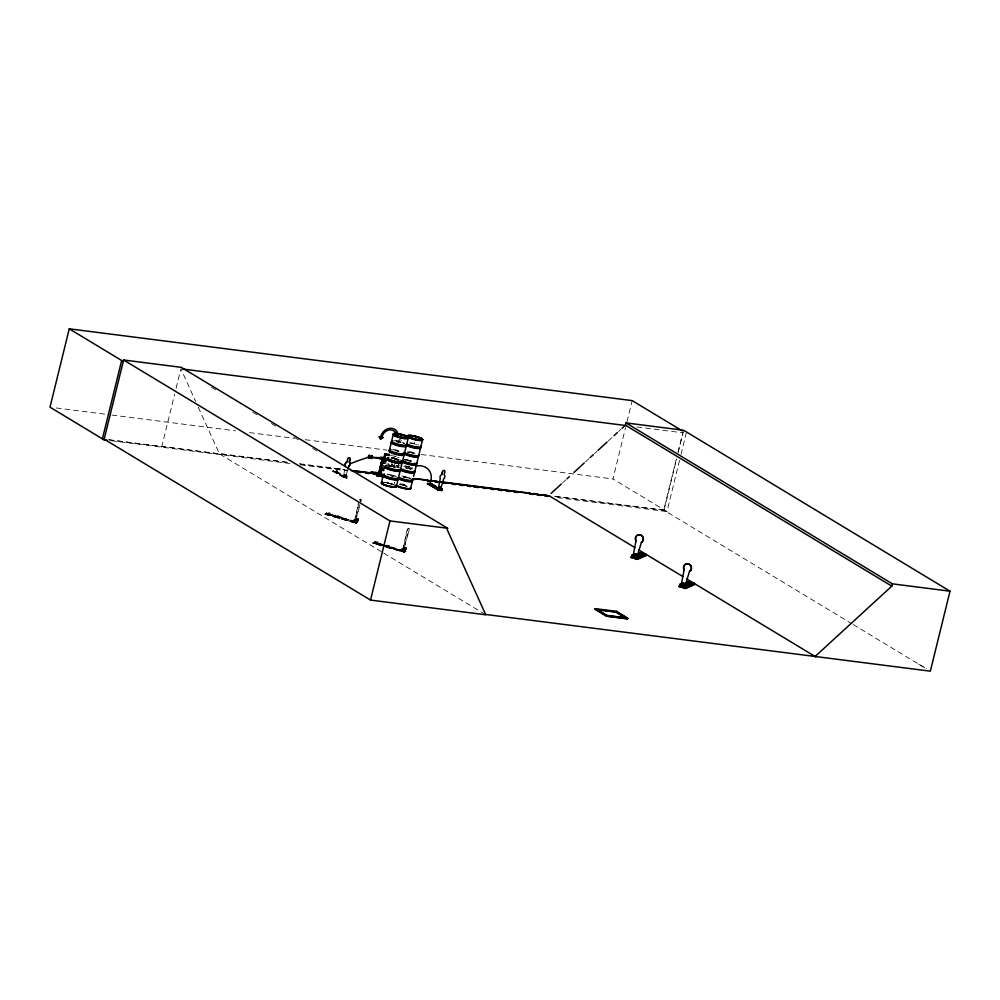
<?xml version="1.0" encoding="UTF-8"?>
<svg xmlns="http://www.w3.org/2000/svg" width="1000" height="1000" viewBox="0 0 1000 1000"><rect width="100%" height="100%" fill="white"/><g stroke="black" fill="none" stroke-linecap="round" stroke-linejoin="round"><path stroke-width="0.75" stroke-dasharray="5 3.75" d="M343.2 477.537L347.137 478L335.363 471.575L346.675 477.962L345.913 477.85L346.938 477.65L347.275 476.3L344.925 474.787L345.8 475.625M344.725 477.1C345.575 473.537 345.438 475.625 345.387 475.037M356.2 519.312L356.238 518.462L356.463 519.225M357.675 519.938L357.175 518.862L358.175 518.65L357.337 522.075M358.175 518.65L356.538 522.225L357.663 518.875L357.2 519.738L356.688 519.2L357.612 518.962L356.812 522.312M357.4 519.625L357.863 518.962M403.963 548.288L404.125 547.7M405.838 548.212L405.125 548.638M404.913 551.375L405.6 547.913L405.863 548.9M405.712 548.112L404.462 551.575L405.887 550.938L402.738 550.013L401.3 550.638L401.7 549.012L404.862 549.938L401.575 549.062L401.075 551.112L403.875 549.837L407.825 534.625A4.112 0.963 -73.5 0 0 409.188 529.087A4.112 0.963 -73.5 0 0 407.587 529.788A4.112 0.963 -73.5 0 0 406.225 535.325L402.75 550.337L403.263 548.312L406.425 549.25L405.9 551.737L374.237 542.812L405.85 551.538M342.962 476.075L346.325 476.475M357 519.6L356.887 519.1M404.6 548.538L404.363 547.725M404.062 548.188L404.675 548.325M356.763 519.075L356.188 519.062M404.425 548.263C406.2 547.762 404.113 549.062 406.275 547.712L405.438 551.138M405.012 547.938L405.425 548.538M355.737 520.725L359.725 505.562A4.112 0.963 -73.5 0 0 360.1 504.675M403.888 549.712L402.163 550.662L404.087 549.987M357.488 519.012L357.125 519.663L357.95 518.975M405.525 548.375L405.525 548.112M356.25 518.763L356.788 518.825M405.675 548.95L405.688 548.688M347.275 476.3L345.337 474.725M356.112 518.562L358.575 519.763L355.938 518.688M405.975 548.075L406.087 548.525M406.662 548.837L403.975 547.775M343.55 476.05L345.462 465.863M356.637 519.4L356.613 518.675M354.4 521.2L357.875 506.2A4.112 0.963 -73.5 0 1 358.225 503.575M358.462 503.638A4.112 0.963 -73.5 0 0 358.125 506.262L354.637 520.95L357.788 521.875L358.325 520.188L357.788 522.675L326.138 513.75L357.775 522.438M402.512 550.262L405.988 535.262A4.112 0.963 -73.5 0 1 407.337 529.725A4.112 0.963 -73.5 0 1 408.938 529.012A4.112 0.963 -73.5 0 1 407.587 534.55L403.638 549.763M161.637 447.15L174.638 394.2M176.1 388.225L180.875 368.8L195.65 401.4M343.8 477.612L332.562 471.225L337.537 471.75M334.762 471.737L338.25 472.175L334.762 471.737A66.4 22.887 -13 0 1 342.587 467.337M325.15 514.175L356.463 523.3L324.787 514.312L326.825 512.638C336.188 512.475 322.55 517.087 329.988 513.562M335.675 471.438L336.475 471.112M326.375 513.175L326.825 512.638M338.175 473.263L339.95 473.688L338.338 473.162M339.325 472.812L335.763 472.65L339.325 472.812L338.25 472.175M340.275 473.375L336.712 473.212L341.337 474.012M332.1 514.188L330.3 515.35L332.1 514.188C341.463 514.038 327.812 518.65 335.25 515.125M345.875 477.025L342.375 476.587L342.713 475.225L342.713 476.35L346.737 477.35L347 476.262M342.987 475.262L344.05 475.887L343.787 476.987L346.737 477.35M345.662 476.712L345.938 475.625L344.9 474.963L346.025 475.288M345.8 477.238L346.362 474.95L344.875 474.862M337.45 516.475L340.112 517.112M338.05 515.95L336.262 517.112L338.05 515.95C347.425 515.8 333.775 520.413 341.213 516.888M355.9 523.513L356.763 520.875L353.6 519.95L352.962 522.05L355.775 520.65M353.6 519.95L353.2 521.575L355.538 520.7L359.475 505.487A4.112 0.963 -73.5 0 0 359.862 504.6M388.888 465.962L389.2 464.675L387.8 463.15M391.037 466.875L391.662 464.3M380.662 545.425L373.113 543.3L374.925 541.7C384.3 541.538 370.65 546.15 378.088 542.625M374.475 542.25L374.925 541.7M393.738 467.95L394.712 463.975M398.4 464.487L398.113 466.375L398.562 464.588M394.513 482.575L394.712 483.25L394.538 482.638M380.2 543.25L378.4 544.412L380.2 543.25L382.3 543.875M400.238 483.812L404.988 484.35M386.2 545.925L388.3 545.85L386.337 545.15M389.312 545.95L387.525 547.1L389.312 545.95L386.163 545.013M402.738 550.013L403.263 548.312M404.725 550L404.012 552.575M406.275 547.712L404.637 551.287M679.538 460.363L666.963 511.587L612.95 478.963L625.538 427.738M627.013 421.7L632.2 400.613M676.25 459.312L663.775 510.112L553.35 496.125L664 510.238L851.775 623.7M678.088 451.838L682.862 432.413M664 510.238L676.6 458.938M678.075 452.9L683.637 430.262M681.025 454.338L686.2 433.237M347.488 470.562L345.8 476.287M404.1 548.375L404.188 547.788M345.163 475.35L345.85 475.375L345.1 474.85M325.363 514.075L326.725 513.038L357.825 522.225L326.337 513.625L326.7 513.038M385.175 545.163L374.8 542.1L372.887 543.375L404.538 552.112L386.475 546.8M372.925 543.387L373.462 542.712L380.875 544.9M404.2 552.25L386.8 546.65M374.45 542.688L405.575 551.9L405.925 551.287L386.062 545.425M345.4 475.075L345.613 475.425M325.288 513.888L356.413 523.075M356.463 523.3L325.025 513.787M373.062 543.088L404.588 551.9M340.2 516.788L337.537 516.15M388.3 545.85L386.275 545.588M562.487 482.95L565.925 479.8M585.388 461.95L588.812 458.8M594.538 453.55L596.838 451.45M608.275 440.95L612.863 436.75M618.587 431.5L620.875 429.4M336.575 471.737L332.912 470.95M354.288 521.675L355.988 520.925M399.637 439.475L396.812 441.475L395.112 438.9L396.575 439.087M409.663 466.538C410.625 468.512 403.15 463.762 400.9 465.425M394.75 459.837L398.038 457.587L401.375 458.013M392.05 458.75L397.4 455.35M396.9 460.737L398.938 459.712L391.325 457.875M356.763 520.875L353.462 520M356.362 522.513L357.788 521.875M357.825 522.225L356.125 523.425M406.425 549.25L403.137 548.375M405.925 551.287L404.275 552.45M347.075 478.025L336.388 471.388M404.062 459.575L411.375 460.938A7.7 1.462 13.8 0 0 404.075 459.575A7.7 1.462 13.8 0 1 413.15 461.512M344.05 475.887L343.663 477.562M342.887 476.2L346.375 476.637M636.875 426.95L683.125 432.85M56.188 407.962L105.675 414.275M111.862 415.062L235.588 430.838M249.513 432.612L294.363 438.338M305.188 439.712L387.15 450.163M411.9 453.325L414.988 453.713M421.175 454.513L612.95 478.963M390.412 455.525L397.8 456.562M396.15 465.288L399.487 465.712M403.75 466.488L409.6 467.238M386.875 464.85L398.375 466.312M409.462 468.413L411.812 468.713A1.538 0.787 -82.7 0 0 412.688 467.612M389.288 466.15L399.35 467.438M388.05 466.087L392.362 466.637M393.8 466.825L398.113 467.375M391.887 463.812L394.5 467.175L399.012 467.788M286.95 462.163L218.787 453.475L382.325 552.275M299.337 463.738L344.263 469.475M390.737 475.4L396.938 476.188M403.125 476.975L410.875 477.962M108.987 439.862L219.412 453.85L198.225 407.075M108.713 439.738L290.675 462.938M299.962 464.125L347.987 470.25M391.362 475.775L394.462 476.175M403.762 477.362L411.5 478.35M111.587 440.775L289.9 463.512M300.712 464.888L347.075 470.8M557.238 497.6L666.963 511.587M395.025 458.938L398.75 460.037A7.675 1.45 13.8 0 0 391.262 458.237L393.062 458.512M386.25 545.475L388.225 546.175M394.288 484.938A7.7 1.462 13.8 0 0 387.113 482.812L392.788 484.338M387.1 482.825L389.05 483.25M409.35 460.763L411.287 461.275A7.65 1.45 13.8 0 0 407.425 460.312M355.037 519.312L358.325 520.188M325.125 513.387L357.463 522.825M403.9 547.975L406.637 548.862M373.237 542.45L405.562 551.888M373.137 542.85L381.562 545.337M386.45 547.238L404.375 552.438M407.113 486.163L399.6 484.35A7.7 1.462 13.8 0 1 407.088 486.175M335.363 471.575L345.988 477.875M332.975 470.675L344.137 477.312M853.112 624.5L926.363 668.763M394.5 467.175L392 463.75M211.513 387.312L216.838 390.525M252.787 412.25L258.125 415.475M271.438 423.525L276.762 426.737M294.075 437.2L299.413 440.412M312.725 448.462L318.05 451.688M383.663 553.088L485.15 614.4M918.85 664.188L926.525 668.85M409.85 442.675A7.688 1.45 13.8 0 1 418.837 445.075M407.562 451.788A7.8 1.475 13.8 0 1 415.138 453.612M409.55 451.613A7.675 1.45 13.8 0 1 416.712 453.725M407.45 452.238A7.8 1.475 13.8 0 1 409.3 452.525M409.688 443.137A7.8 1.475 13.8 0 1 413.5 443.862M415.45 444.387A7.8 1.475 13.8 0 1 417.262 444.975M404.038 459.875A7.65 1.45 13.8 0 1 405.613 460.025M405.625 467.612A7.675 1.45 13.8 0 1 412.775 469.725M403.35 476.737A7.8 1.475 13.8 0 1 405.312 477.15M409.075 478.263A7.8 1.475 13.8 0 1 410.613 478.875M401.688 475.975A7.675 1.45 13.8 0 1 407.362 477.188M409.137 477.775A7.675 1.45 13.8 0 1 410.65 478.375M405.475 468.088A7.8 1.475 13.8 0 1 407.438 468.512M409.4 469.038A7.8 1.475 13.8 0 1 411.2 469.625M399.675 484.175A7.675 1.45 13.8 0 1 407.125 485.975M399.55 484.675A7.65 1.45 13.8 0 1 401.375 484.963M403.3 485.375A7.65 1.45 13.8 0 1 407 486.463M407.325 460.65A7.7 1.462 13.8 0 1 409.275 461.062M393.95 440.7A7.688 1.45 13.8 0 1 404.513 443.25M391.637 449.812A7.8 1.475 13.8 0 1 393.237 449.963M395.075 450.262A7.8 1.475 13.8 0 1 399 451.2M393.413 449.5A7.675 1.45 13.8 0 1 400.863 451.3M394.963 450.7A7.8 1.475 13.8 0 1 398.888 451.65M397.088 442.05A7.8 1.475 13.8 0 1 399.062 442.475M397.2 441.613A7.8 1.475 13.8 0 1 401.125 442.562M402.925 443.15A7.8 1.475 13.8 0 1 404.475 443.762M391.4 457.7A7.675 1.45 13.8 0 1 400.363 460.1M391.275 458.212A7.675 1.45 13.8 0 1 398.725 460.012M391.337 457.9A7.7 1.462 13.8 0 1 400.337 460.312M389.487 465.5A7.675 1.45 13.8 0 1 396.938 467.3M387.175 474.613A7.8 1.475 13.8 0 1 389.025 474.9M390.988 475.325A7.8 1.475 13.8 0 1 392.95 475.85M387.362 474.137A7.675 1.45 13.8 0 1 396.325 476.55M390.887 475.775A7.8 1.475 13.8 0 1 392.837 476.3M387.7 465.812A7.8 1.475 13.8 0 1 391.15 466.262M383.762 482.2A7.675 1.45 13.8 0 1 394.312 484.75M387.038 483.113A7.675 1.45 13.8 0 1 392.688 484.625M391.175 458.512A7.7 1.462 13.8 0 1 393 458.8M394.95 459.225A7.7 1.462 13.8 0 1 396.875 459.738M399.038 441.763A10.35 8.7 -58.9 0 1 400.5 439.487M414.212 442.088A8.65 7.262 -58.9 0 1 414.462 444.162M400.2 442.35A8.65 7.262 -58.9 0 1 401.425 440.45M411.812 468.713A1.538 0.787 -82.7 0 1 411.175 467.55M410.35 467.312A1.538 0.787 -82.7 0 1 409.175 468.288A1.538 0.787 -82.7 0 1 409.038 466.087M359.625 499.925A4.112 0.963 -73.5 0 1 360.7 501.575M359.862 500A4.112 0.963 -73.5 0 1 360.938 501.65M385.262 482.525L383.675 482.375A7.7 1.462 13.8 0 1 385.288 482.525"/><path stroke-width="1.5" d="M384.888 454.888C383.45 453.35 388.05 454.225 384.95 453.612M385.975 453.738L385.65 454.762M439.75 487.788L441.175 487.488L440.613 489.775M682.513 583.713L683.65 583.312L683.213 583.862M440.25 487.4L440.613 488.062L439.725 487.663M634.775 555.25L635.688 554.45L634.763 555.262M683.1 583.987L683.838 583.275M683.288 583.55L683.75 584.05L683.825 583.275M635.062 555.1L634.65 554.375L635.85 554.438M635 554.925L634.725 554.587M635.375 554.825L634.738 554.388M683.388 583.237L682.987 584.275M682.987 584.35L683.8 583.75L683.2 583.312M402.562 461.325L402.638 461.05A7.7 1.462 13.8 0 0 411.925 463.913A7.7 1.462 13.8 0 0 416.512 463.25M439.888 487.35L440.225 487.938M385.688 454.925L385.913 453.888M380.125 457.938L380.425 458.212M633.05 556.125L636.025 540.763A4.112 3.912 66.2 0 1 637.388 535.212A4.112 3.912 66.2 0 1 642.812 536.812A4.112 3.912 66.2 0 1 641.45 542.362L636.875 557.263L633.05 556.125L636.95 557.225M681.15 585.188L684.137 569.825A4.112 3.912 66.2 0 1 685.425 564.312A4.112 3.912 66.2 0 1 690.837 565.913A4.112 3.912 66.2 0 1 689.475 571.45L684.975 586.325L681.213 585.163M438.375 488.587L440.275 478.4A2.737 2.288 -59.3 0 1 441.85 474.4L442.55 471.575A1.375 1.137 -59.3 0 1 444.025 470.412A1.375 1.137 -59.3 0 1 444.875 471.863L444.175 474.688A2.737 2.288 -59.3 0 1 443.65 478.862L440.7 488.875L438.288 488.537M682.25 430.85L632.2 400.613L69.25 328.825L50 407.175L104.012 439.812L107.037 440.188M121.45 361.325L102.362 439.025L104.388 439.288M104.012 439.812L123.612 359.988L181.238 367.337L447.6 528.263L447.238 529.738L485.775 614.788L370.525 600.087L104.162 439.15M347.038 461.863L346.95 461.812A2.737 2.288 -59.3 0 0 345.462 465.863L345.462 465.863A2.737 2.288 -59.3 0 1 347.038 461.863L347.65 458.988A1.375 1.137 -59.3 0 1 349.137 457.825A1.375 1.137 -59.3 0 1 349.975 459.275L349.363 462.15A2.737 2.288 -59.3 0 1 348.837 466.325L348.75 466.275A2.737 2.288 -59.3 0 0 349.275 462.1L349.975 459.275M371.05 472.35L381.538 473.587M375.725 472.95L382.725 476.45M383 457.5L380.4 457.163L379.963 458.963L382.725 459.387M376.9 473.1L382.625 476.562M383.113 476.775L376.925 475.387M383.525 459.862L381.875 459.8L382.6 459.85L378.9 474.812L379.975 474.988L381.763 467.6L379.862 475M382.163 459.862L378.387 474.562L379.562 474.712L381 468.837M382 459.875L378.55 474.55M382.525 458.312L382.2 459.613L383.363 459.762C384.888 458.025 381.788 457.612 382.362 459.712M383.025 461.45L384.925 453.738M383.225 461.562L385.138 453.9M383.762 461.538L385.363 455.012L383.963 461.662M375.65 472.863L381.325 476.325M383.113 475.95L381.388 482.887A7.7 1.462 13.8 0 0 390.613 486.562A7.7 1.462 13.8 0 0 395.438 485.525M389.5 449.85L391.275 442.65M391.625 441.2L393.338 434.25M396.337 486.488L398.038 479.55M398.375 478.1L400.15 470.9M402.225 462.512L400.5 469.45A7.675 1.45 13.8 0 1 390.938 468.575A7.675 1.45 13.8 0 1 386.688 465.363M402.388 461.838L404.087 454.9M404.425 453.45L406.2 446.25M408.275 437.863L406.55 444.8A7.688 1.45 13.8 0 1 396.987 443.938A7.688 1.45 13.8 0 1 392.725 440.712M370.525 600.087L389.975 520.925L123.612 359.988M410.662 488.312L412.362 481.375M413.6 476.325L414.475 472.725M414.825 471.275L416.55 464.338A7.7 1.462 13.8 0 1 410.825 464.4A7.7 1.462 13.8 0 1 402.5 461.7M416.712 463.675L418.413 456.725M418.762 455.275L420.525 448.075M420.887 446.625L422.6 439.688M427.463 483.8L431.287 483.65L432.287 484.562M430.9 484.237L431.287 483.65M432.362 484.288L428.8 484.125L433 484.988L429.588 484.275A17.925 13.738 -37.6 0 0 415.725 466.037M434.137 485.35L430.588 485.188L434.137 485.35L433.075 484.712M435.087 485.913L431.538 485.75L436.163 486.55M437.2 489.125L437.8 487.8L438.875 488.425L438.6 489.525L441.55 489.888L441.825 488.8L440.625 487.8M437.537 488.888L437.8 487.8M442.55 471.575L441.85 474.4M439.55 489.637L440.1 487.225M441.55 489.888L440.487 489.25L441.025 488.2L442.088 488.837L441.413 490.475L430.2 484.137L441.488 490.5M622.025 428.35L625.45 425.2L626.013 422.912L683.637 430.262L950 591.188L930.35 671.175L485.15 614.4M595.1 609.3L595.25 608.638L616.3 611.325L627.75 618.237L627.6 618.9L606.538 616.213L595.1 609.3L616.15 611.975L627.6 618.9M596 609.562L596.163 608.913L606.975 615.438L626.85 617.975L626.688 618.625L606.812 616.1L596 609.562L615.875 612.1L626.688 618.625M606.538 616.213L606.7 615.562L595.25 608.638M606.812 616.1L606.975 615.438M615.875 612.1L616.038 611.438L626.85 617.975M616.15 611.975L616.3 611.325M631.438 557.675L631.75 555.05L633.125 554.775L632.725 556.413L630.812 557.5M633.125 554.775L631.8 556.812L636.65 558.25L637.987 556.213L637.925 558.375L632.188 556.688L632.688 554.637M634.263 553.812L633.35 557.275L634.263 553.812L636.025 554.325L635.188 557.762M638.975 553.325L637.95 554.138L643.688 555.837L644.725 555.025L638.975 553.325L644.725 555.025M638.425 556.337L636.938 559M637.987 556.213L637.575 557.837L632.725 556.413M646.287 554.338L640.537 552.638C636.763 554.525 648.325 554.95 646.137 554.95M640.775 553.638L640.537 552.638M638.55 554.925C645.512 555.788 642.138 557.275 637.612 555.337M680.037 586.9L679.35 586.163L679.85 584.113L681.225 583.837L680.825 585.475L678.913 586.562M681.225 583.837L679.9 585.887L684.75 587.312L686.087 585.275L686.025 587.45L680.288 585.75L680.788 583.713M687.087 582.388L686.05 583.2L692.725 584.487L687.087 582.388L693.35 584.212L694.388 583.4L694.625 584.388L685.337 588.475L694.625 584.388M686.538 585.4L685.6 585.812L685.438 588.45M686.087 585.275L685.688 586.9L680.825 585.475M687.6 582.525L688.637 581.7L694.388 583.4M684.912 584.462L688.888 582.7L688.637 581.7M685.212 583.575C693.838 584.963 691.787 586.388 685.713 584.4M815.1 656.475L891.812 586.125L892.375 583.837L626.013 422.912M347.987 469.188L348.75 466.275M635.013 555.262L635.6 554.375L635.112 554.8M635.862 554.688L636.025 554.325M682.875 583.488L683.375 584.075M371.125 471.887L381.662 473.2M410.462 487.887A7.7 1.462 13.8 0 1 405.875 488.55A7.7 1.462 13.8 0 1 396.613 485.675L396.475 485.913M375.763 472.488L381.488 475.95M380.875 476.312L375.175 472.825L380.863 476.337M371.55 457.3L380.3 457.762M433.05 485.588L434.762 486.225L433.888 485.838M397.075 434.538L398.175 434.888M397.35 434.375L398.387 434.85L397.738 434.3M404.1 437.8L402.212 437.825L403.75 438.088M403.537 438.3L404.487 438.438L403.05 437.75M412.212 436.688L411.95 436.238M412.713 436.675L411.712 436.55M417.7 440.012L416.575 439.712L417.925 440M416.575 439.712L418.125 440.037M418.537 439.975L416.95 439.762M551.038 493.45L561.337 484M567.062 478.75L569.35 476.65M573.938 472.45L584.237 463M589.963 457.75L593.4 454.6M597.975 450.4L607.137 442M614 435.7L617.438 432.55M438.95 490.012L427.663 483.638L428.55 483.938M437.938 490.062L438.875 488.425M439.137 490.2L438.275 489.762L441.863 490.538M386.775 458.913L381.3 462.238L386.312 461M381.463 462.35L386.788 459.05M631.938 557.837L639.275 555.125M644.75 554.312L640.438 553.288M635.45 558.862L644.1 555.575M646.188 554.987L636.562 559.2L631.25 557.1M679.9 586.825L680.662 587.075M693.863 584.2L688.112 582.513M690.537 584.875L683.413 587.863L694.287 583.8M684.663 588.263L679.35 586.163M440.037 487.825L440.688 487.663M636.025 540.763L635.962 540.788A4.112 3.912 66.2 0 1 637.325 535.25A4.112 3.912 66.2 0 1 642.738 536.85A4.112 3.912 66.2 0 1 641.375 542.388L641.45 542.362M637.25 554.538L640.438 553.05M637.275 554.575L640.013 553.45M636.3 555.688L640.238 553.95M636.3 555.938L640.238 554.2M635.312 558.8L643.75 554.987M635.337 558.837L643.75 555.237M636.425 559.125L645.763 555.138M637.238 559.412L646.525 555.325M684.062 569.85L684.137 569.825A4.112 3.912 66.2 0 1 685.5 564.275A4.112 3.912 66.2 0 1 690.913 565.875A4.112 3.912 66.2 0 1 689.55 571.425L689.55 571.425M685.35 583.6L688.538 582.112M685.487 583.675L688.487 582.312M683.863 585.125L689.112 582.812M681.525 586.3C680.375 581.125 686.575 582.812 683.288 586.825M684.4 585C695.3 584.263 682.675 582.75 687.763 584.15M684.6 585.337L687.225 584.175M684.712 585.363L687.375 584.188M683.413 587.863L691.85 584.05M684.525 588.188L694.237 584.012M438.212 489.913L427.388 483.762M441.075 490.262L430.188 484.113M441.688 490.337L431.213 483.925L427.938 483.825M397.75 434.3L397.825 434.312M397.275 434.487L398.288 434.888M397.512 434.588L397.95 434.55M402.262 437.775L402.887 437.663M412.438 436.175L412.25 436.175M412.438 436.488L411.9 436.425M416.587 439.6L417.587 439.637M418.188 440.163L418.812 440.062L417.425 439.637L418.312 439.875M398.438 463.075L397.587 463.038M381.712 463.725L385.838 462.9M404.15 438.312L402.825 437.762M687.087 583.825C684.912 584.225 691.475 585.125 687.75 583.962M439.45 489.588L440.525 489.712L441.175 487.488M182.425 369L626.075 425.575M384.837 453.812L389.438 454.4M385.688 454.787L384.637 454.637L385.85 455.163M384.663 454.787L389.175 455.462M371.45 457.337L380.225 458.462M381.875 459.8L383.762 460M353.562 470.662L381.45 474.212M415.525 478.562L427.912 480.138M431.012 480.538L437.212 481.325M441.863 481.912L530.15 493.175M533.25 493.575L537.9 494.162M541 494.562L547.2 495.35M351.087 470.637L383.625 474.787M413.05 478.537L549.375 495.925M357.887 472.175L360.975 472.575M365.613 473.162L368.713 473.562M373.338 474.15L376.438 474.55M381.075 475.138L384.162 475.525M411.975 479.075L415.062 479.475M427.425 481.05L430.525 481.438M435.163 482.038L438.25 482.425M442.887 483.025L445.975 483.413M452.163 484.2L455.25 484.6M459.888 485.188L462.975 485.575M467.612 486.175L470.7 486.562M473.787 486.962L478.425 487.55M483.062 488.137L486.15 488.537M490.788 489.125L493.875 489.525M498.512 490.112L501.613 490.513M506.238 491.1L509.338 491.488M513.975 492.088L517.062 492.475M529.425 494.05L532.513 494.45M537.15 495.037L540.237 495.438M544.875 496.025L547.962 496.425M376.775 475.812L383.212 476.613L377.062 473.062M892.375 583.837L950 591.188M389.975 520.925L447.6 528.263M606.7 615.562L627.75 618.237M382.738 460.213L378.875 474.837L382.512 460.125M433.925 485.975L433.162 485.7M639.6 553.05L645.35 554.75M638.05 553.737L643.787 555.438M637.212 554.1L642.962 555.8M634.188 553.85L635.938 554.362M636.275 554.513L642.025 556.213M687.7 582.112L693.45 583.812M686.15 582.8L691.9 584.5M685.312 583.162L691.062 584.862M685.812 584L690.125 585.275M403.975 438.05L402.688 437.887M403.162 438.212L402.362 437.975M635.55 554.25L634.9 554.837M381.4 465.012L384.888 466.75M383.2 476.587L377.1 475.988M427.8 483.212L438.6 489.525M427.725 483.488L439.162 490.188M347.65 458.988L347.725 459.038A1.375 1.137 -59.3 0 1 349.212 457.875A1.375 1.137 -59.3 0 1 350.05 459.325M625.45 425.2L891.812 586.125M548.75 495.55L634.837 547.562M638.837 549.975L682.9 576.6M686.912 579.025L815.738 656.862M383.05 459.95L383.688 460.337M383.875 470.575L380.325 466.213L384.412 468.7M69.25 328.825L123.25 361.45M349.513 464.1A66.4 22.887 -13 0 1 372.25 456.262M371.438 455.513A1.538 0.787 -82.7 0 1 372.287 456.637A1.538 0.787 -82.7 0 1 371.538 458.488A1.538 0.787 -82.7 0 1 370.688 457.35M418.2 456.287A7.675 1.45 13.8 0 1 412.688 456.788A7.675 1.45 13.8 0 1 403.7 453.562M418.438 455.812A7.8 1.475 13.8 0 1 413.787 456.475A7.8 1.475 13.8 0 1 404.412 453.575M416.413 463.55A7.675 1.45 13.8 0 1 411.838 464.212A7.675 1.45 13.8 0 1 402.612 461.35M416.538 463.038A7.675 1.45 13.8 0 1 411.962 463.7A7.675 1.45 13.8 0 1 402.738 460.838M420.562 447.163A7.8 1.475 13.8 0 1 415.913 447.837A7.8 1.475 13.8 0 1 406.538 444.925M418.562 454.837A7.688 1.45 13.8 0 1 413.988 455.5A7.688 1.45 13.8 0 1 404.738 452.638M420.337 447.65A7.688 1.45 13.8 0 1 415.75 448.312A7.688 1.45 13.8 0 1 406.5 445.438M418.55 455.363A7.8 1.475 13.8 0 1 413.9 456.037A7.8 1.475 13.8 0 1 404.525 453.125M420.675 446.712A7.8 1.475 13.8 0 1 416.025 447.388A7.8 1.475 13.8 0 1 406.65 444.475M420.688 446.2A7.688 1.45 13.8 0 1 416.112 446.863A7.688 1.45 13.8 0 1 406.863 443.988M411.438 480.412A7.675 1.45 13.8 0 1 408.45 481.725A7.675 1.45 13.8 0 1 398.338 478.738M412.388 480.462A7.8 1.475 13.8 0 1 407.738 481.125A7.8 1.475 13.8 0 1 398.363 478.225M410.562 488.638A7.675 1.45 13.8 0 1 403.888 488.5A7.675 1.45 13.8 0 1 395.863 485.475M410.487 487.688A7.675 1.45 13.8 0 1 405.913 488.35A7.675 1.45 13.8 0 1 396.675 485.487M416.225 464.325A7.675 1.45 13.8 0 1 410.712 464.825A7.675 1.45 13.8 0 1 401.725 461.6M414.375 463.212A7.675 1.45 13.8 0 1 415.525 463.8M413.8 471.275A7.8 1.475 13.8 0 1 410.763 472.612A7.8 1.475 13.8 0 1 400.487 469.575M412.512 479.487A7.688 1.45 13.8 0 1 407.925 480.15A7.688 1.45 13.8 0 1 398.688 477.287M413.587 471.763A7.688 1.45 13.8 0 1 409.7 472.95A7.688 1.45 13.8 0 1 399.75 469.562M412.488 480.012A7.8 1.475 13.8 0 1 407.85 480.688A7.8 1.475 13.8 0 1 398.462 477.775M414.613 471.362A7.8 1.475 13.8 0 1 409.975 472.038A7.8 1.475 13.8 0 1 400.588 469.125M414.625 470.838A7.675 1.45 13.8 0 1 410.05 471.5A7.675 1.45 13.8 0 1 400.825 468.638M403.175 453.938A7.675 1.45 13.8 0 1 397.4 454.762A7.675 1.45 13.8 0 1 389.462 450.988M403.4 453.45A7.8 1.475 13.8 0 1 396.55 454.062A7.8 1.475 13.8 0 1 390.275 450.275M401.512 460.688A7.675 1.45 13.8 0 1 394.775 461.3A7.675 1.45 13.8 0 1 388.6 457.562M401.488 460.875A7.7 1.462 13.8 0 1 394.725 461.488A7.7 1.462 13.8 0 1 388.525 457.75M406.238 445.337A7.8 1.475 13.8 0 1 397.688 445.163A7.8 1.475 13.8 0 1 392.4 441.625M403.537 452.488A7.688 1.45 13.8 0 1 396.788 453.1A7.688 1.45 13.8 0 1 390.6 449.363M405.312 445.288A7.688 1.45 13.8 0 1 398.55 445.9A7.688 1.45 13.8 0 1 392.362 442.163M403.512 453A7.8 1.475 13.8 0 1 396.662 453.625A7.8 1.475 13.8 0 1 390.387 449.837M406.337 444.888A7.8 1.475 13.8 0 1 397.8 444.725A7.8 1.475 13.8 0 1 392.512 441.188M397.812 479.113A7.675 1.45 13.8 0 1 390.375 479.188A7.675 1.45 13.8 0 1 383.413 475.637M397.35 478.088A7.8 1.475 13.8 0 1 391.488 478.938A7.8 1.475 13.8 0 1 383.425 475.1M395.337 485.812A7.675 1.45 13.8 0 1 389.575 486.65A7.675 1.45 13.8 0 1 381.637 482.863M395.462 485.337A7.675 1.45 13.8 0 1 390.65 486.362A7.675 1.45 13.8 0 1 381.45 482.7M381.75 482.388A7.675 1.45 13.8 0 1 382.55 482.212M381.675 482.562A7.7 1.462 13.8 0 1 382.475 482.4M401.325 461.55A7.7 1.462 13.8 0 1 394.562 462.163A7.7 1.462 13.8 0 1 388.363 458.413M399.475 469.45A7.8 1.475 13.8 0 1 392.625 470.062A7.8 1.475 13.8 0 1 386.35 466.275M398.188 477.663A7.688 1.45 13.8 0 1 389.762 477.5A7.688 1.45 13.8 0 1 384.55 474.012M399.25 469.938A7.688 1.45 13.8 0 1 393.475 470.775A7.688 1.45 13.8 0 1 385.525 466.975M397.45 477.65A7.8 1.475 13.8 0 1 391.6 478.5A7.8 1.475 13.8 0 1 383.525 474.65M400.288 469.538A7.8 1.475 13.8 0 1 391.737 469.375A7.8 1.475 13.8 0 1 386.463 465.838M404.625 436.287A10.35 8.7 -58.9 0 1 407 435.575M406.85 437.188A8.65 7.262 -58.9 0 1 408.825 437.15M398.2 434.2A10.35 8.7 -58.9 0 0 389.387 428.325A10.35 8.7 -58.9 0 0 380.487 437.038L379.025 436.85L380.588 439.4L383.288 437.388L381.812 437.2A8.65 7.262 -58.9 0 1 389.237 429.938A8.65 7.262 -58.9 0 1 396.6 434.837M383.338 469.387L383.275 470.562L383.338 469.387M385.9 458.938L385.838 460.125L385.9 458.938M638.425 554.45L641.025 555.15L638.425 554.45M638.337 554.775L640.95 555.475L638.337 554.775M409.775 437.362A7.688 1.45 13.8 0 0 422.362 439.725A7.688 1.45 13.8 0 0 413.45 435.737A7.688 1.45 13.8 0 0 409.775 437.362M409.637 438.05A7.65 1.45 13.8 0 0 422.163 440.412A7.65 1.45 13.8 0 0 413.288 436.438A7.65 1.45 13.8 0 0 409.637 438.05M409.712 437.6A7.7 1.462 13.8 0 0 422.325 439.975A7.7 1.462 13.8 0 0 413.387 435.988A7.7 1.462 13.8 0 0 409.712 437.6A7.7 1.462 13.8 0 0 422.312 440.012A7.7 1.462 13.8 0 0 413.375 436.012A7.7 1.462 13.8 0 0 409.7 437.638M394.65 461.812A7.675 1.45 13.8 0 0 401.388 461.2A7.675 1.45 13.8 0 1 394.637 461.838A7.675 1.45 13.8 0 1 388.462 458.1A7.675 1.45 13.8 0 0 394.65 461.812M395.462 435.487A7.688 1.45 13.8 0 0 408.05 437.85A7.688 1.45 13.8 0 0 399.137 433.875A7.688 1.45 13.8 0 0 395.462 435.487A7.688 1.45 13.8 0 0 408.038 437.9A7.688 1.45 13.8 0 0 399.125 433.913A7.688 1.45 13.8 0 0 395.45 435.538M395.312 436.238A7.638 1.45 13.8 0 0 407.825 438.587A7.638 1.45 13.8 0 0 398.963 434.625A7.638 1.45 13.8 0 0 395.312 436.238M395.387 435.775A7.7 1.462 13.8 0 0 407.987 438.15A7.7 1.462 13.8 0 0 399.062 434.162A7.7 1.462 13.8 0 0 395.387 435.775M395.425 462.8A7.675 1.45 13.8 0 0 401.2 461.975A7.65 1.45 13.8 0 1 395.438 462.788A7.675 1.45 13.8 0 1 387.488 459.025A7.65 1.45 13.8 0 0 395.438 462.788M369.588 457.8A1.538 0.787 -82.7 0 0 369.513 455.225A1.538 0.787 -82.7 0 0 368.35 457.062A1.538 0.787 -82.7 0 0 369.588 457.8"/></g></svg>
